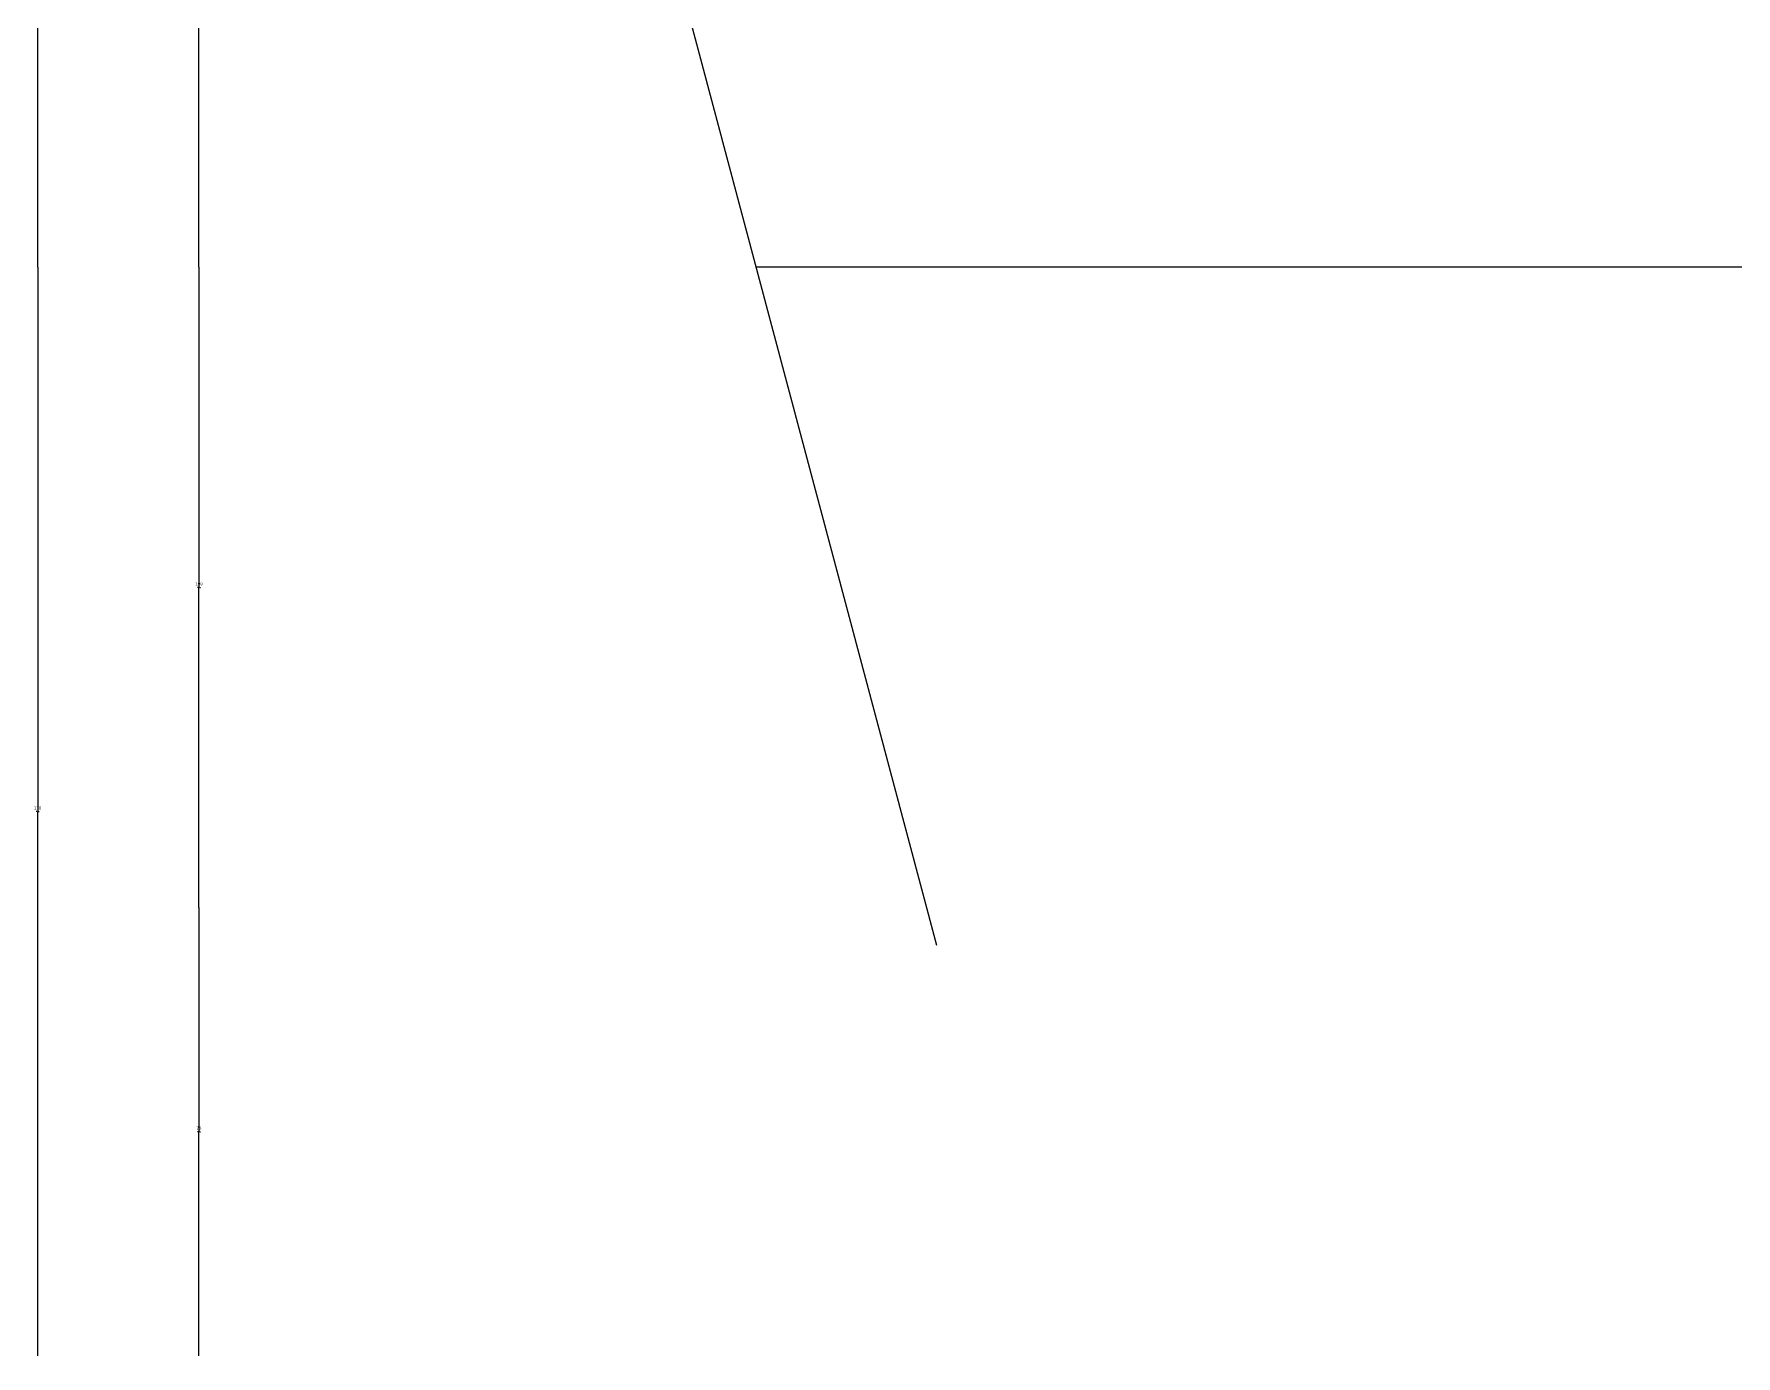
# Model space of a CAD drawing. Header units: metres. Extents: x 0 to 5410, y 0 to 6910.
# Drawn here: x 2960 to 3492, y 719 to 1132 of the extents above; entities that cross this region are included whole.
import ezdxf

# ---------------------------------------------------------------- set-up
doc = ezdxf.new("R2010")
doc.units = ezdxf.units.M
doc.layers.add('4', color=4, linetype='Continuous')
doc.layers.add('DIM', color=3, linetype='Continuous')
doc.dimstyles.get("Standard").update_dxf_attribs({"dimtxt": 2.5, "dimasz": 2.5, "dimexe": 1.25, "dimexo": 0.625, "dimtad": 1, "dimcen": 2.5, "dimazin": 3, "dimtfac": 1, "dimtmove": 0, "dimatfit": 3})

# ---------------------------------------------------------------- blocks, each defined once
blk = doc.blocks.new('*D53')
for p, q in [((3011.46, 859.28), (3011.46, 789.28)), ((3011.21, 789.28), (3010.96, 789.28)), ((3011.46, 719.28), (3011.46, 789.28)), ((3011.46, 789.28), (3011.46, 789.28)), ((3011.71, 789.28), (3011.96, 789.28))]:
    blk.add_line(p, q)
at = {"layer": 'Defpoints'}
for p in [(3011.46, 859.28), (3011.46, 789.28), (3011.46, 719.28)]:
    blk.add_point(p, dxfattribs=at)
at = {"layer": 'DIM', "insert": (3011.46, 790.405), "char_height": 1, "attachment_point": 5}
blk.add_mtext('70', dxfattribs=at)
blk = doc.blocks.new('*D54')
for p, q in [((2961.07, 1299.28), (2961.07, 1179.28)), ((2960.82, 1179.28), (2960.57, 1179.28)), ((2961.07, 1059.28), (2961.07, 1179.28)), ((2961.07, 1179.28), (2961.07, 1179.28)), ((2961.32, 1179.28), (2961.57, 1179.28))]:
    blk.add_line(p, q)
at = {"layer": 'Defpoints'}
for p in [(2961.07, 1299.28), (2961.07, 1179.28), (2961.07, 1059.28)]:
    blk.add_point(p, dxfattribs=at)
at = {"layer": 'DIM', "insert": (2961.07, 1180.405), "char_height": 1, "attachment_point": 5}
blk.add_mtext('120 ', dxfattribs=at)
blk = doc.blocks.new('*D55')
for p, q in [((3011.46, 1219.28), (3011.46, 1139.28)), ((3011.21, 1139.28), (3010.96, 1139.28)), ((3011.46, 1059.28), (3011.46, 1139.28)), ((3011.46, 1139.28), (3011.46, 1139.28)), ((3011.71, 1139.28), (3011.96, 1139.28))]:
    blk.add_line(p, q)
at = {"layer": 'Defpoints'}
for p in [(3011.46, 1219.28), (3011.46, 1139.28), (3011.46, 1059.28)]:
    blk.add_point(p, dxfattribs=at)
at = {"layer": 'DIM', "insert": (3011.46, 1140.405), "char_height": 1, "attachment_point": 5}
blk.add_mtext('80', dxfattribs=at)
blk = doc.blocks.new('*D56')
for p, q in [((3011.46, 1059.28), (3011.46, 959.28)), ((3011.21, 959.28), (3010.96, 959.28)), ((3011.46, 859.28), (3011.46, 959.28)), ((3011.46, 959.28), (3011.46, 959.28)), ((3011.71, 959.28), (3011.96, 959.28))]:
    blk.add_line(p, q)
at = {"layer": 'Defpoints'}
for p in [(3011.46, 1059.28), (3011.46, 959.28), (3011.46, 859.28)]:
    blk.add_point(p, dxfattribs=at)
at = {"layer": 'DIM', "insert": (3011.46, 960.405), "char_height": 1, "attachment_point": 5}
blk.add_mtext('100', dxfattribs=at)
blk = doc.blocks.new('*D57')
for p, q in [((2961.07, 1059.28), (2961.07, 889.28)), ((2960.82, 889.28), (2960.57, 889.28)), ((2961.07, 719.28), (2961.07, 889.28)), ((2961.07, 889.28), (2961.07, 889.28)), ((2961.32, 889.28), (2961.57, 889.28))]:
    blk.add_line(p, q)
at = {"layer": 'Defpoints'}
for p in [(2961.07, 1059.28), (2961.07, 889.28), (2961.07, 719.28)]:
    blk.add_point(p, dxfattribs=at)
at = {"layer": 'DIM', "insert": (2961.07, 890.405), "char_height": 1, "attachment_point": 5}
blk.add_mtext('170', dxfattribs=at)

msp = doc.modelspace()

# ---------------------------------------------------------------- linework, layer by layer
at = {"layer": '4'}
msp.add_line((3747.89, 1059.28), (3185.4, 1059.28), dxfattribs=at)
at = {"layer": 'DIM'}
msp.add_line((3018.9, 1684.42), (3241.81, 847.51), dxfattribs=at)

# ---------------------------------------------------------------- dimensions: what is measured, and where the dimension line sits
for base, p1, p2, text, picture, middle in [((2961.07, 1179.28), (2961.07, 1299.28), (2961.07, 1059.28), '120 ', '*D54', (2961.07, 1180.405)), ((3011.46, 1139.28), (3011.46, 1219.28), (3011.46, 1059.28), '80', '*D55', (3011.46, 1140.405)), ((2961.07, 889.28), (2961.07, 1059.28), (2961.07, 719.28), '170', '*D57', (2961.07, 890.405)), ((3011.46, 959.28), (3011.46, 1059.28), (3011.46, 859.28), '100', '*D56', (3011.46, 960.405)), ((3011.46, 789.28), (3011.46, 859.28), (3011.46, 719.28), '70', '*D53', (3011.46, 790.405))]:
    dim = msp.add_linear_dim(base=base, p1=p1, p2=p2, text=text, dimstyle='Standard', dxfattribs=at)
    dim.commit()
    dim.dimension.update_dxf_attribs({"geometry": picture, "text_midpoint": middle})

doc.saveas('drawing.dxf')
